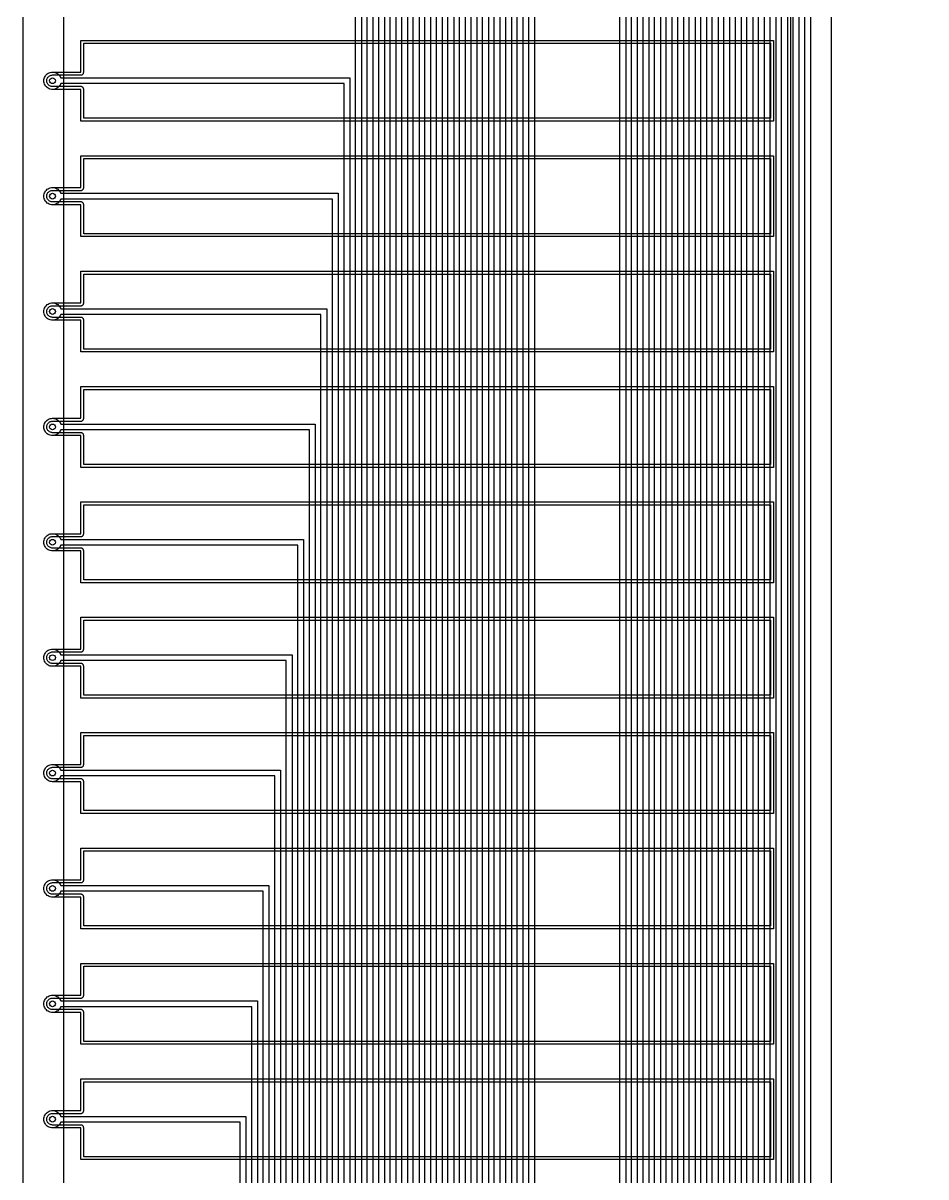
# Model space of a CAD drawing. Header units: millimetres. Extents: x -10 to 140, y -22 to 118.
# Drawn here: x -7.46 to 8.18, y 39.59 to 59.59 of the extents above; entities that cross this region are included whole.
import ezdxf

# ---------------------------------------------------------------- set-up
doc = ezdxf.new("R2010")
doc.units = ezdxf.units.MM
for name, color, linetype in [('COVERLAY_OPEN_L1', 3, 'Continuous'), ('CU_L1', 1, 'Continuous'), ('CU_L2', 5, 'Continuous'), ('OUTLINE', 7, 'Continuous'), ('VELOSTAT', 2, 'Continuous'), ('VIA', 6, 'Continuous')]:
    doc.layers.add(name, color=color, linetype=linetype)

msp = doc.modelspace()

# ---------------------------------------------------------------- linework, layer by layer
at = {"layer": 'COVERLAY_OPEN_L1'}
for points in [[(-7.037, 58.54), (-7.042, 58.551), (-7.046, 58.564), (-7.049, 58.576), (-7.05, 58.59), (-7.049, 58.603), (-7.046, 58.615), (-7.042, 58.628), (-7.037, 58.639), (-7.029, 58.65), (-7.021, 58.66), (-7.011, 58.669), (-7, 58.676), (-6.988, 58.682), (-6.976, 58.686), (-6.963, 58.689), (-6.948, 58.69), (-6.46, 58.69), (-6.455, 58.69), (-6.45, 58.69), (-6.445, 58.692), (-6.441, 58.693), (-6.436, 58.695), (-6.432, 58.698), (-6.428, 58.701), (-6.425, 58.704), (-6.421, 58.708), (-6.418, 58.712), (-6.416, 58.716), (-6.414, 58.72), (-6.412, 58.725), (-6.411, 58.73), (-6.41, 58.735), (-6.41, 58.739), (-6.41, 59.24), (5.49, 59.24), (5.49, 57.939), (-6.41, 57.939), (-6.41, 58.44), (-6.41, 58.444), (-6.411, 58.449), (-6.412, 58.454), (-6.414, 58.459), (-6.416, 58.463), (-6.418, 58.467), (-6.421, 58.471), (-6.425, 58.475), (-6.428, 58.478), (-6.432, 58.481), (-6.436, 58.484), (-6.441, 58.486), (-6.445, 58.487), (-6.45, 58.489), (-6.455, 58.489), (-6.46, 58.489), (-6.948, 58.489), (-6.963, 58.49), (-6.976, 58.493), (-6.988, 58.497), (-7, 58.503), (-7.011, 58.51), (-7.021, 58.519), (-7.029, 58.529), (-7.037, 58.54)], [(-7.037, 56.54), (-7.042, 56.551), (-7.046, 56.564), (-7.049, 56.576), (-7.05, 56.59), (-7.049, 56.603), (-7.046, 56.615), (-7.042, 56.628), (-7.037, 56.639), (-7.029, 56.65), (-7.021, 56.66), (-7.011, 56.669), (-7, 56.676), (-6.988, 56.682), (-6.976, 56.686), (-6.963, 56.689), (-6.948, 56.69), (-6.46, 56.69), (-6.455, 56.69), (-6.45, 56.69), (-6.445, 56.692), (-6.441, 56.693), (-6.436, 56.695), (-6.432, 56.698), (-6.428, 56.701), (-6.425, 56.704), (-6.421, 56.708), (-6.418, 56.712), (-6.416, 56.716), (-6.414, 56.72), (-6.412, 56.725), (-6.411, 56.73), (-6.41, 56.735), (-6.41, 56.739), (-6.41, 57.24), (5.49, 57.24), (5.49, 55.939), (-6.41, 55.939), (-6.41, 56.44), (-6.41, 56.444), (-6.411, 56.449), (-6.412, 56.454), (-6.414, 56.459), (-6.416, 56.463), (-6.418, 56.467), (-6.421, 56.471), (-6.425, 56.475), (-6.428, 56.478), (-6.432, 56.481), (-6.436, 56.484), (-6.441, 56.486), (-6.445, 56.487), (-6.45, 56.489), (-6.455, 56.489), (-6.46, 56.489), (-6.948, 56.489), (-6.963, 56.49), (-6.976, 56.493), (-6.988, 56.497), (-7, 56.503), (-7.011, 56.51), (-7.021, 56.519), (-7.029, 56.529), (-7.037, 56.54)], [(-7.037, 54.54), (-7.042, 54.551), (-7.046, 54.564), (-7.049, 54.576), (-7.05, 54.59), (-7.049, 54.603), (-7.046, 54.615), (-7.042, 54.628), (-7.037, 54.639), (-7.029, 54.65), (-7.021, 54.66), (-7.011, 54.669), (-7, 54.676), (-6.988, 54.682), (-6.976, 54.686), (-6.963, 54.689), (-6.948, 54.69), (-6.46, 54.69), (-6.455, 54.69), (-6.45, 54.69), (-6.445, 54.692), (-6.441, 54.693), (-6.436, 54.695), (-6.432, 54.698), (-6.428, 54.701), (-6.425, 54.704), (-6.421, 54.708), (-6.418, 54.712), (-6.416, 54.716), (-6.414, 54.72), (-6.412, 54.725), (-6.411, 54.73), (-6.41, 54.735), (-6.41, 54.739), (-6.41, 55.24), (5.49, 55.24), (5.49, 53.939), (-6.41, 53.939), (-6.41, 54.44), (-6.41, 54.444), (-6.411, 54.449), (-6.412, 54.454), (-6.414, 54.459), (-6.416, 54.463), (-6.418, 54.467), (-6.421, 54.471), (-6.425, 54.475), (-6.428, 54.478), (-6.432, 54.481), (-6.436, 54.484), (-6.441, 54.486), (-6.445, 54.487), (-6.45, 54.489), (-6.455, 54.489), (-6.46, 54.489), (-6.948, 54.489), (-6.963, 54.49), (-6.976, 54.493), (-6.988, 54.497), (-7, 54.503), (-7.011, 54.51), (-7.021, 54.519), (-7.029, 54.529), (-7.037, 54.54)], [(-7.037, 52.54), (-7.042, 52.551), (-7.046, 52.564), (-7.049, 52.576), (-7.05, 52.59), (-7.049, 52.603), (-7.046, 52.615), (-7.042, 52.628), (-7.037, 52.639), (-7.029, 52.65), (-7.021, 52.66), (-7.011, 52.669), (-7, 52.676), (-6.988, 52.682), (-6.976, 52.686), (-6.963, 52.689), (-6.948, 52.69), (-6.46, 52.69), (-6.455, 52.69), (-6.45, 52.69), (-6.445, 52.692), (-6.441, 52.693), (-6.436, 52.695), (-6.432, 52.698), (-6.428, 52.701), (-6.425, 52.704), (-6.421, 52.708), (-6.418, 52.712), (-6.416, 52.716), (-6.414, 52.72), (-6.412, 52.725), (-6.411, 52.73), (-6.41, 52.735), (-6.41, 52.739), (-6.41, 53.24), (5.49, 53.24), (5.49, 51.939), (-6.41, 51.939), (-6.41, 52.44), (-6.41, 52.444), (-6.411, 52.449), (-6.412, 52.454), (-6.414, 52.459), (-6.416, 52.463), (-6.418, 52.467), (-6.421, 52.471), (-6.425, 52.475), (-6.428, 52.478), (-6.432, 52.481), (-6.436, 52.484), (-6.441, 52.486), (-6.445, 52.487), (-6.45, 52.489), (-6.455, 52.489), (-6.46, 52.489), (-6.948, 52.489), (-6.963, 52.49), (-6.976, 52.493), (-6.988, 52.497), (-7, 52.503), (-7.011, 52.51), (-7.021, 52.519), (-7.029, 52.529), (-7.037, 52.54)], [(-7.037, 50.54), (-7.042, 50.551), (-7.046, 50.564), (-7.049, 50.576), (-7.05, 50.59), (-7.049, 50.603), (-7.046, 50.615), (-7.042, 50.628), (-7.037, 50.639), (-7.029, 50.65), (-7.021, 50.66), (-7.011, 50.669), (-7, 50.676), (-6.988, 50.682), (-6.976, 50.686), (-6.963, 50.689), (-6.948, 50.69), (-6.46, 50.69), (-6.455, 50.69), (-6.45, 50.69), (-6.445, 50.692), (-6.441, 50.693), (-6.436, 50.695), (-6.432, 50.698), (-6.428, 50.701), (-6.425, 50.704), (-6.421, 50.708), (-6.418, 50.712), (-6.416, 50.716), (-6.414, 50.72), (-6.412, 50.725), (-6.411, 50.73), (-6.41, 50.735), (-6.41, 50.739), (-6.41, 51.24), (5.49, 51.24), (5.49, 49.939), (-6.41, 49.939), (-6.41, 50.44), (-6.41, 50.444), (-6.411, 50.449), (-6.412, 50.454), (-6.414, 50.459), (-6.416, 50.463), (-6.418, 50.467), (-6.421, 50.471), (-6.425, 50.475), (-6.428, 50.478), (-6.432, 50.481), (-6.436, 50.484), (-6.441, 50.486), (-6.445, 50.487), (-6.45, 50.489), (-6.455, 50.489), (-6.46, 50.489), (-6.948, 50.489), (-6.963, 50.49), (-6.976, 50.493), (-6.988, 50.497), (-7, 50.503), (-7.011, 50.51), (-7.021, 50.519), (-7.029, 50.529), (-7.037, 50.54)], [(-7.037, 48.54), (-7.042, 48.551), (-7.046, 48.564), (-7.049, 48.576), (-7.05, 48.59), (-7.049, 48.603), (-7.046, 48.615), (-7.042, 48.628), (-7.037, 48.639), (-7.029, 48.65), (-7.021, 48.66), (-7.011, 48.669), (-7, 48.676), (-6.988, 48.682), (-6.976, 48.686), (-6.963, 48.689), (-6.948, 48.69), (-6.46, 48.69), (-6.455, 48.69), (-6.45, 48.69), (-6.445, 48.692), (-6.441, 48.693), (-6.436, 48.695), (-6.432, 48.698), (-6.428, 48.701), (-6.425, 48.704), (-6.421, 48.708), (-6.418, 48.712), (-6.416, 48.716), (-6.414, 48.72), (-6.412, 48.725), (-6.411, 48.73), (-6.41, 48.735), (-6.41, 48.739), (-6.41, 49.24), (5.49, 49.24), (5.49, 47.939), (-6.41, 47.939), (-6.41, 48.44), (-6.41, 48.444), (-6.411, 48.449), (-6.412, 48.454), (-6.414, 48.459), (-6.416, 48.463), (-6.418, 48.467), (-6.421, 48.471), (-6.425, 48.475), (-6.428, 48.478), (-6.432, 48.481), (-6.436, 48.484), (-6.441, 48.486), (-6.445, 48.487), (-6.45, 48.489), (-6.455, 48.489), (-6.46, 48.489), (-6.948, 48.489), (-6.963, 48.49), (-6.976, 48.493), (-6.988, 48.497), (-7, 48.503), (-7.011, 48.51), (-7.021, 48.519), (-7.029, 48.529), (-7.037, 48.54)], [(-7.037, 46.54), (-7.042, 46.551), (-7.046, 46.564), (-7.049, 46.576), (-7.05, 46.59), (-7.049, 46.603), (-7.046, 46.615), (-7.042, 46.628), (-7.037, 46.639), (-7.029, 46.65), (-7.021, 46.66), (-7.011, 46.669), (-7, 46.676), (-6.988, 46.682), (-6.976, 46.686), (-6.963, 46.689), (-6.948, 46.69), (-6.46, 46.69), (-6.455, 46.69), (-6.45, 46.69), (-6.445, 46.692), (-6.441, 46.693), (-6.436, 46.695), (-6.432, 46.698), (-6.428, 46.701), (-6.425, 46.704), (-6.421, 46.708), (-6.418, 46.712), (-6.416, 46.716), (-6.414, 46.72), (-6.412, 46.725), (-6.411, 46.73), (-6.41, 46.735), (-6.41, 46.739), (-6.41, 47.24), (5.49, 47.24), (5.49, 45.939), (-6.41, 45.939), (-6.41, 46.44), (-6.41, 46.444), (-6.411, 46.449), (-6.412, 46.454), (-6.414, 46.459), (-6.416, 46.463), (-6.418, 46.467), (-6.421, 46.471), (-6.425, 46.475), (-6.428, 46.478), (-6.432, 46.481), (-6.436, 46.484), (-6.441, 46.486), (-6.445, 46.487), (-6.45, 46.489), (-6.455, 46.489), (-6.46, 46.489), (-6.948, 46.489), (-6.963, 46.49), (-6.976, 46.493), (-6.988, 46.497), (-7, 46.503), (-7.011, 46.51), (-7.021, 46.519), (-7.029, 46.529), (-7.037, 46.54)], [(-7.037, 44.54), (-7.042, 44.551), (-7.046, 44.564), (-7.049, 44.576), (-7.05, 44.59), (-7.049, 44.603), (-7.046, 44.615), (-7.042, 44.628), (-7.037, 44.639), (-7.029, 44.65), (-7.021, 44.66), (-7.011, 44.669), (-7, 44.676), (-6.988, 44.682), (-6.976, 44.686), (-6.963, 44.689), (-6.948, 44.69), (-6.46, 44.69), (-6.455, 44.69), (-6.45, 44.69), (-6.445, 44.692), (-6.441, 44.693), (-6.436, 44.695), (-6.432, 44.698), (-6.428, 44.701), (-6.425, 44.704), (-6.421, 44.708), (-6.418, 44.712), (-6.416, 44.716), (-6.414, 44.72), (-6.412, 44.725), (-6.411, 44.73), (-6.41, 44.735), (-6.41, 44.739), (-6.41, 45.24), (5.49, 45.24), (5.49, 43.939), (-6.41, 43.939), (-6.41, 44.44), (-6.41, 44.444), (-6.411, 44.449), (-6.412, 44.454), (-6.414, 44.459), (-6.416, 44.463), (-6.418, 44.467), (-6.421, 44.471), (-6.425, 44.475), (-6.428, 44.478), (-6.432, 44.481), (-6.436, 44.484), (-6.441, 44.486), (-6.445, 44.487), (-6.45, 44.489), (-6.455, 44.489), (-6.46, 44.489), (-6.948, 44.489), (-6.963, 44.49), (-6.976, 44.493), (-6.988, 44.497), (-7, 44.503), (-7.011, 44.51), (-7.021, 44.519), (-7.029, 44.529), (-7.037, 44.54)], [(-7.037, 42.54), (-7.042, 42.551), (-7.046, 42.564), (-7.049, 42.576), (-7.05, 42.59), (-7.049, 42.603), (-7.046, 42.615), (-7.042, 42.628), (-7.037, 42.639), (-7.029, 42.65), (-7.021, 42.66), (-7.011, 42.669), (-7, 42.676), (-6.988, 42.682), (-6.976, 42.686), (-6.963, 42.689), (-6.948, 42.69), (-6.46, 42.69), (-6.455, 42.69), (-6.45, 42.69), (-6.445, 42.692), (-6.441, 42.693), (-6.436, 42.695), (-6.432, 42.698), (-6.428, 42.701), (-6.425, 42.704), (-6.421, 42.708), (-6.418, 42.712), (-6.416, 42.716), (-6.414, 42.72), (-6.412, 42.725), (-6.411, 42.73), (-6.41, 42.735), (-6.41, 42.739), (-6.41, 43.24), (5.49, 43.24), (5.49, 41.939), (-6.41, 41.939), (-6.41, 42.44), (-6.41, 42.444), (-6.411, 42.449), (-6.412, 42.454), (-6.414, 42.459), (-6.416, 42.463), (-6.418, 42.467), (-6.421, 42.471), (-6.425, 42.475), (-6.428, 42.478), (-6.432, 42.481), (-6.436, 42.484), (-6.441, 42.486), (-6.445, 42.487), (-6.45, 42.489), (-6.455, 42.489), (-6.46, 42.489), (-6.948, 42.489), (-6.963, 42.49), (-6.976, 42.493), (-6.988, 42.497), (-7, 42.503), (-7.011, 42.51), (-7.021, 42.519), (-7.029, 42.529), (-7.037, 42.54)], [(-7.029, 40.529), (-7.037, 40.54), (-7.042, 40.551), (-7.046, 40.564), (-7.049, 40.576), (-7.05, 40.59), (-7.049, 40.603), (-7.046, 40.615), (-7.042, 40.628), (-7.037, 40.639), (-7.029, 40.65), (-7.021, 40.66), (-7.011, 40.669), (-7, 40.676), (-6.988, 40.682), (-6.976, 40.686), (-6.963, 40.689), (-6.948, 40.69), (-6.46, 40.69), (-6.455, 40.69), (-6.45, 40.69), (-6.445, 40.692), (-6.441, 40.693), (-6.436, 40.695), (-6.432, 40.698), (-6.428, 40.701), (-6.425, 40.704), (-6.421, 40.708), (-6.418, 40.712), (-6.416, 40.716), (-6.414, 40.72), (-6.412, 40.725), (-6.411, 40.73), (-6.41, 40.735), (-6.41, 40.739), (-6.41, 41.24), (5.49, 41.24), (5.49, 39.939), (-6.41, 39.939), (-6.41, 40.44), (-6.41, 40.444), (-6.411, 40.449), (-6.412, 40.454), (-6.414, 40.459), (-6.416, 40.463), (-6.418, 40.467), (-6.421, 40.471), (-6.425, 40.475), (-6.428, 40.478), (-6.432, 40.481), (-6.436, 40.484), (-6.441, 40.486), (-6.445, 40.487), (-6.45, 40.489), (-6.455, 40.489), (-6.46, 40.489), (-6.948, 40.489), (-6.963, 40.49), (-6.976, 40.493), (-6.988, 40.497), (-7, 40.503), (-7.011, 40.51), (-7.021, 40.519), (-7.029, 40.529)]]:
    msp.add_lwpolyline(points, close=True, dxfattribs=at)
at = {"layer": 'CU_L1'}
for points in [[(-6.97, 58.441), (-6.989, 58.445), (-7.007, 58.451), (-7.025, 58.46), (-7.041, 58.47), (-7.056, 58.483), (-7.069, 58.498), (-7.08, 58.514), (-7.089, 58.532), (-7.095, 58.551), (-7.099, 58.57), (-7.1, 58.59), (-7.099, 58.609), (-7.095, 58.628), (-7.089, 58.647), (-7.08, 58.665), (-7.069, 58.681), (-7.056, 58.696), (-7.041, 58.709), (-7.025, 58.719), (-7.007, 58.728), (-6.989, 58.734), (-6.97, 58.738), (-6.95, 58.739), (-6.46, 58.739), (-6.46, 59.29), (5.54, 59.29), (5.54, 57.889), (-6.46, 57.889), (-6.46, 58.44), (-6.95, 58.44), (-6.97, 58.441)], [(-6.97, 56.441), (-6.989, 56.445), (-7.007, 56.451), (-7.025, 56.46), (-7.041, 56.47), (-7.056, 56.483), (-7.069, 56.498), (-7.08, 56.514), (-7.089, 56.532), (-7.095, 56.551), (-7.099, 56.57), (-7.1, 56.59), (-7.099, 56.609), (-7.095, 56.628), (-7.089, 56.647), (-7.08, 56.665), (-7.069, 56.681), (-7.056, 56.696), (-7.041, 56.709), (-7.025, 56.719), (-7.007, 56.728), (-6.989, 56.734), (-6.97, 56.738), (-6.95, 56.739), (-6.46, 56.739), (-6.46, 57.29), (5.54, 57.29), (5.54, 55.889), (-6.46, 55.889), (-6.46, 56.44), (-6.95, 56.44), (-6.97, 56.441)], [(-6.97, 54.441), (-6.989, 54.445), (-7.007, 54.451), (-7.025, 54.46), (-7.041, 54.47), (-7.056, 54.483), (-7.069, 54.498), (-7.08, 54.514), (-7.089, 54.532), (-7.095, 54.551), (-7.099, 54.57), (-7.1, 54.59), (-7.099, 54.609), (-7.095, 54.628), (-7.089, 54.647), (-7.08, 54.665), (-7.069, 54.681), (-7.056, 54.696), (-7.041, 54.709), (-7.025, 54.719), (-7.007, 54.728), (-6.989, 54.734), (-6.97, 54.738), (-6.95, 54.739), (-6.46, 54.739), (-6.46, 55.29), (5.54, 55.29), (5.54, 53.889), (-6.46, 53.889), (-6.46, 54.44), (-6.95, 54.44), (-6.97, 54.441)], [(-6.97, 52.441), (-6.989, 52.445), (-7.007, 52.451), (-7.025, 52.46), (-7.041, 52.47), (-7.056, 52.483), (-7.069, 52.498), (-7.08, 52.514), (-7.089, 52.532), (-7.095, 52.551), (-7.099, 52.57), (-7.1, 52.59), (-7.099, 52.609), (-7.095, 52.628), (-7.089, 52.647), (-7.08, 52.665), (-7.069, 52.681), (-7.056, 52.696), (-7.041, 52.709), (-7.025, 52.719), (-7.007, 52.728), (-6.989, 52.734), (-6.97, 52.738), (-6.95, 52.739), (-6.46, 52.739), (-6.46, 53.29), (5.54, 53.29), (5.54, 51.889), (-6.46, 51.889), (-6.46, 52.44), (-6.95, 52.44), (-6.97, 52.441)], [(-6.97, 50.441), (-6.989, 50.445), (-7.007, 50.451), (-7.025, 50.46), (-7.041, 50.47), (-7.056, 50.483), (-7.069, 50.498), (-7.08, 50.514), (-7.089, 50.532), (-7.095, 50.551), (-7.099, 50.57), (-7.1, 50.59), (-7.099, 50.609), (-7.095, 50.628), (-7.089, 50.647), (-7.08, 50.665), (-7.069, 50.681), (-7.056, 50.696), (-7.041, 50.709), (-7.025, 50.719), (-7.007, 50.728), (-6.989, 50.734), (-6.97, 50.738), (-6.95, 50.739), (-6.46, 50.739), (-6.46, 51.29), (5.54, 51.29), (5.54, 49.889), (-6.46, 49.889), (-6.46, 50.44), (-6.95, 50.44), (-6.97, 50.441)], [(-6.97, 48.441), (-6.989, 48.445), (-7.007, 48.451), (-7.025, 48.46), (-7.041, 48.47), (-7.056, 48.483), (-7.069, 48.498), (-7.08, 48.514), (-7.089, 48.532), (-7.095, 48.551), (-7.099, 48.57), (-7.1, 48.59), (-7.099, 48.609), (-7.095, 48.628), (-7.089, 48.647), (-7.08, 48.665), (-7.069, 48.681), (-7.056, 48.696), (-7.041, 48.709), (-7.025, 48.719), (-7.007, 48.728), (-6.989, 48.734), (-6.97, 48.738), (-6.95, 48.739), (-6.46, 48.739), (-6.46, 49.29), (5.54, 49.29), (5.54, 47.889), (-6.46, 47.889), (-6.46, 48.44), (-6.95, 48.44), (-6.97, 48.441)], [(-6.97, 46.441), (-6.989, 46.445), (-7.007, 46.451), (-7.025, 46.46), (-7.041, 46.47), (-7.056, 46.483), (-7.069, 46.498), (-7.08, 46.514), (-7.089, 46.532), (-7.095, 46.551), (-7.099, 46.57), (-7.1, 46.59), (-7.099, 46.609), (-7.095, 46.628), (-7.089, 46.647), (-7.08, 46.665), (-7.069, 46.681), (-7.056, 46.696), (-7.041, 46.709), (-7.025, 46.719), (-7.007, 46.728), (-6.989, 46.734), (-6.97, 46.738), (-6.95, 46.739), (-6.46, 46.739), (-6.46, 47.29), (5.54, 47.29), (5.54, 45.889), (-6.46, 45.889), (-6.46, 46.44), (-6.95, 46.44), (-6.97, 46.441)], [(-6.97, 44.441), (-6.989, 44.445), (-7.007, 44.451), (-7.025, 44.46), (-7.041, 44.47), (-7.056, 44.483), (-7.069, 44.498), (-7.08, 44.514), (-7.089, 44.532), (-7.095, 44.551), (-7.099, 44.57), (-7.1, 44.59), (-7.099, 44.609), (-7.095, 44.628), (-7.089, 44.647), (-7.08, 44.665), (-7.069, 44.681), (-7.056, 44.696), (-7.041, 44.709), (-7.025, 44.719), (-7.007, 44.728), (-6.989, 44.734), (-6.97, 44.738), (-6.95, 44.739), (-6.46, 44.739), (-6.46, 45.29), (5.54, 45.29), (5.54, 43.889), (-6.46, 43.889), (-6.46, 44.44), (-6.95, 44.44), (-6.97, 44.441)], [(-6.97, 42.441), (-6.989, 42.445), (-7.007, 42.451), (-7.025, 42.46), (-7.041, 42.47), (-7.056, 42.483), (-7.069, 42.498), (-7.08, 42.514), (-7.089, 42.532), (-7.095, 42.551), (-7.099, 42.57), (-7.1, 42.59), (-7.099, 42.609), (-7.095, 42.628), (-7.089, 42.647), (-7.08, 42.665), (-7.069, 42.681), (-7.056, 42.696), (-7.041, 42.709), (-7.025, 42.719), (-7.007, 42.728), (-6.989, 42.734), (-6.97, 42.738), (-6.95, 42.739), (-6.46, 42.739), (-6.46, 43.29), (5.54, 43.29), (5.54, 41.889), (-6.46, 41.889), (-6.46, 42.44), (-6.95, 42.44), (-6.97, 42.441)], [(-6.97, 40.441), (-6.989, 40.445), (-7.007, 40.451), (-7.025, 40.46), (-7.041, 40.47), (-7.056, 40.483), (-7.069, 40.498), (-7.08, 40.514), (-7.089, 40.532), (-7.095, 40.551), (-7.099, 40.57), (-7.1, 40.59), (-7.099, 40.609), (-7.095, 40.628), (-7.089, 40.647), (-7.08, 40.665), (-7.069, 40.681), (-7.056, 40.696), (-7.041, 40.709), (-7.025, 40.719), (-7.007, 40.728), (-6.989, 40.734), (-6.97, 40.738), (-6.95, 40.739), (-6.46, 40.739), (-6.46, 41.29), (5.54, 41.29), (5.54, 39.889), (-6.46, 39.889), (-6.46, 40.44), (-6.95, 40.44), (-6.97, 40.441)]]:
    msp.add_lwpolyline(points, close=True, dxfattribs=at)
at = {"layer": 'CU_L2'}
for points in [[(6.18, 98.589), (6.18, 0), (6.18, -5.05), (8.14, -5.05), (8.14, -15.63), (8.18, -15.63), (8.18, -18.13), (8.18, -18.13), (8.14, -18.13), (8.04, -18.13), (8, -18.13), (8, -15.63), (8.04, -15.63), (8.04, -5.15), (6.08, -5.15), (6.08, 0), (6.08, 98.489)], [(5.98, 98.389), (5.98, 0), (5.98, -5.25), (7.84, -5.25), (7.84, -15.63), (7.88, -15.63), (7.88, -18.13), (7.88, -18.13), (7.84, -18.13), (7.74, -18.13), (7.7, -18.13), (7.7, -15.63), (7.74, -15.63), (7.74, -5.35), (5.88, -5.35), (5.88, 0), (5.88, 98.289)], [(5.78, 98.189), (5.78, 0), (5.78, -5.45), (7.54, -5.45), (7.54, -15.63), (7.58, -15.63), (7.58, -18.13), (7.58, -18.13), (7.54, -18.13), (7.44, -18.13), (7.4, -18.13), (7.4, -15.63), (7.44, -15.63), (7.44, -5.55), (5.68, -5.55), (5.68, 0), (5.68, 98.089)], [(5.58, 97.989), (5.58, 0), (5.58, -5.65), (7.24, -5.65), (7.24, -15.63), (7.28, -15.63), (7.28, -18.13), (7.28, -18.13), (7.24, -18.13), (7.14, -18.13), (7.1, -18.13), (7.1, -15.63), (7.14, -15.63), (7.14, -5.75), (5.48, -5.75), (5.48, 0), (5.48, 97.889)], [(5.38, 97.789), (5.38, 0), (5.38, -5.85), (6.94, -5.85), (6.94, -15.63), (6.98, -15.63), (6.98, -18.13), (6.98, -18.13), (6.94, -18.13), (6.84, -18.13), (6.8, -18.13), (6.8, -15.63), (6.84, -15.63), (6.84, -5.95), (5.28, -5.95), (5.28, 0), (5.28, 97.689)], [(5.18, 97.589), (5.18, 0), (5.18, -6.05), (6.64, -6.05), (6.64, -15.63), (6.68, -15.63), (6.68, -18.13), (6.68, -18.13), (6.64, -18.13), (6.54, -18.13), (6.5, -18.13), (6.5, -15.63), (6.54, -15.63), (6.54, -6.15), (5.08, -6.15), (5.08, 0), (5.08, 97.489)], [(4.98, 97.389), (4.98, 0), (4.98, -6.25), (6.34, -6.25), (6.34, -15.63), (6.38, -15.63), (6.38, -18.13), (6.38, -18.13), (6.34, -18.13), (6.24, -18.13), (6.2, -18.13), (6.2, -15.63), (6.24, -15.63), (6.24, -6.35), (4.88, -6.35), (4.88, 0), (4.88, 97.289)], [(4.78, 97.189), (4.78, 0), (4.78, -6.45), (6.04, -6.45), (6.04, -15.63), (6.08, -15.63), (6.08, -18.13), (6.08, -18.13), (6.04, -18.13), (5.94, -18.13), (5.9, -18.13), (5.9, -15.63), (5.94, -15.63), (5.94, -6.55), (4.68, -6.55), (4.68, 0), (4.68, 97.089)], [(4.58, 96.989), (4.58, 0), (4.58, -6.65), (5.74, -6.65), (5.74, -15.63), (5.78, -15.63), (5.78, -18.13), (5.78, -18.13), (5.74, -18.13), (5.64, -18.13), (5.6, -18.13), (5.6, -15.63), (5.64, -15.63), (5.64, -6.75), (4.48, -6.75), (4.48, 0), (4.48, 96.889)], [(4.38, 96.789), (4.38, 0), (4.38, -6.85), (5.44, -6.85), (5.44, -15.63), (5.48, -15.63), (5.48, -18.13), (5.48, -18.13), (5.44, -18.13), (5.34, -18.13), (5.3, -18.13), (5.3, -15.63), (5.34, -15.63), (5.34, -6.95), (4.28, -6.95), (4.28, 0), (4.28, 96.689)], [(4.18, 96.589), (4.18, 0), (4.18, -7.05), (5.14, -7.05), (5.14, -15.63), (5.18, -15.63), (5.18, -18.13), (5.18, -18.13), (5.14, -18.13), (5.04, -18.13), (5, -18.13), (5, -15.63), (5.04, -15.63), (5.04, -7.15), (4.08, -7.15), (4.08, 0), (4.08, 96.489)], [(3.98, 96.389), (3.98, 0), (3.98, -7.25), (4.84, -7.25), (4.84, -15.63), (4.88, -15.63), (4.88, -18.13), (4.88, -18.13), (4.84, -18.13), (4.74, -18.13), (4.7, -18.13), (4.7, -15.63), (4.74, -15.63), (4.74, -7.35), (3.88, -7.35), (3.88, 0), (3.88, 96.289)], [(3.78, 96.189), (3.78, 0), (3.78, -7.45), (4.54, -7.45), (4.54, -15.63), (4.58, -15.63), (4.58, -18.13), (4.58, -18.13), (4.54, -18.13), (4.44, -18.13), (4.4, -18.13), (4.4, -15.63), (4.44, -15.63), (4.44, -7.55), (3.68, -7.55), (3.68, 0), (3.68, 96.089)], [(3.58, 95.989), (3.58, 0), (3.58, -7.65), (4.24, -7.65), (4.24, -15.63), (4.28, -15.63), (4.28, -18.13), (4.28, -18.13), (4.24, -18.13), (4.14, -18.13), (4.1, -18.13), (4.1, -15.63), (4.14, -15.63), (4.14, -7.75), (3.48, -7.75), (3.48, 0), (3.48, 95.889)], [(3.38, 95.789), (3.38, 0), (3.38, -7.85), (3.94, -7.85), (3.94, -15.63), (3.98, -15.63), (3.98, -18.13), (3.98, -18.13), (3.94, -18.13), (3.84, -18.13), (3.8, -18.13), (3.8, -15.63), (3.84, -15.63), (3.84, -7.95), (3.28, -7.95), (3.28, 0), (3.28, 95.689)], [(3.18, 95.589), (3.18, 0), (3.18, -8.05), (3.64, -8.05), (3.64, -15.63), (3.68, -15.63), (3.68, -18.13), (3.68, -18.13), (3.64, -18.13), (3.54, -18.13), (3.5, -18.13), (3.5, -15.63), (3.54, -15.63), (3.54, -8.15), (3.08, -8.15), (3.08, 0), (3.08, 95.489)], [(2.98, 95.389), (2.98, 0), (2.98, -8.25), (3.34, -8.25), (3.34, -15.63), (3.38, -15.63), (3.38, -18.13), (3.38, -18.13), (3.34, -18.13), (3.24, -18.13), (3.2, -18.13), (3.2, -15.63), (3.24, -15.63), (3.24, -8.35), (2.88, -8.35), (2.88, 0), (2.88, 95.289)], [(1.4, 90.639), (1.4, 0), (1.4, -8.45), (3.04, -8.45), (3.04, -15.63), (3.08, -15.63), (3.08, -18.13), (3.08, -18.13), (3.04, -18.13), (2.94, -18.13), (2.9, -18.13), (2.9, -15.63), (2.94, -15.63), (2.94, -8.55), (1.3, -8.55), (1.3, 0), (1.3, 90.54)], [(1.2, 88.639), (1.2, 0), (1.2, -8.65), (2.74, -8.65), (2.74, -15.63), (2.78, -15.63), (2.78, -18.13), (2.78, -18.13), (2.74, -18.13), (2.64, -18.13), (2.6, -18.13), (2.6, -15.63), (2.64, -15.63), (2.64, -8.75), (1.1, -8.75), (1.1, 0), (1.1, 88.54)], [(1, 86.639), (1, 0), (1, -8.85), (2.44, -8.85), (2.44, -15.63), (2.48, -15.63), (2.48, -18.13), (2.48, -18.13), (2.44, -18.13), (2.34, -18.13), (2.3, -18.13), (2.3, -15.63), (2.34, -15.63), (2.34, -8.95), (0.9, -8.95), (0.9, 0), (0.9, 86.54)], [(0.8, 84.639), (0.8, 0), (0.8, -9.05), (2.14, -9.05), (2.14, -15.63), (2.18, -15.63), (2.18, -18.13), (2.18, -18.13), (2.14, -18.13), (2.04, -18.13), (2, -18.13), (2, -15.63), (2.04, -15.63), (2.04, -9.15), (0.7, -9.15), (0.7, 0), (0.7, 84.54)], [(0.6, 82.639), (0.6, 0), (0.6, -9.25), (1.84, -9.25), (1.84, -15.63), (1.88, -15.63), (1.88, -18.13), (1.88, -18.13), (1.84, -18.13), (1.74, -18.13), (1.7, -18.13), (1.7, -15.63), (1.74, -15.63), (1.74, -9.35), (0.5, -9.35), (0.5, 0), (0.5, 82.54)], [(0.4, 80.639), (0.4, 0), (0.4, -9.45), (1.54, -9.45), (1.54, -15.63), (1.58, -15.63), (1.58, -18.13), (1.58, -18.13), (1.54, -18.13), (1.44, -18.13), (1.4, -18.13), (1.4, -15.63), (1.44, -15.63), (1.44, -9.55), (0.3, -9.55), (0.3, 0), (0.3, 80.54)], [(0.2, 78.639), (0.2, 0), (0.2, -9.65), (1.24, -9.65), (1.24, -15.63), (1.28, -15.63), (1.28, -18.13), (1.28, -18.13), (1.24, -18.13), (1.14, -18.13), (1.1, -18.13), (1.1, -15.63), (1.14, -15.63), (1.14, -9.75), (0.1, -9.75), (0.1, 0), (0.1, 0), (0.1, 78.54)], [(0, 76.639), (0, 0), (0, 0), (0, -9.85), (0.94, -9.85), (0.94, -15.63), (0.98, -15.63), (0.98, -18.13), (0.98, -18.13), (0.94, -18.13), (0.84, -18.13), (0.8, -18.13), (0.8, -15.63), (0.84, -15.63), (0.84, -9.95), (-0.1, -9.95), (-0.1, 0), (-0.1, 0), (-0.1, 76.54)], [(-0.2, 74.639), (-0.2, 0), (-0.2, -10.05), (0.64, -10.05), (0.64, -15.63), (0.68, -15.63), (0.68, -18.13), (0.68, -18.13), (0.64, -18.13), (0.54, -18.13), (0.5, -18.13), (0.5, -15.63), (0.54, -15.63), (0.54, -10.15), (-0.3, -10.15), (-0.3, 0), (-0.3, 74.54)], [(-0.4, 72.639), (-0.4, 0), (-0.4, -10.25), (0.34, -10.25), (0.34, -15.63), (0.38, -15.63), (0.38, -18.13), (0.38, -18.13), (0.34, -18.13), (0.24, -18.13), (0.2, -18.13), (0.2, -15.63), (0.24, -15.63), (0.24, -10.35), (-0.5, -10.35), (-0.5, 0), (-0.5, 72.54)], [(-0.6, 70.639), (-0.6, 0)], [(-0.7, 0), (-0.7, 70.54)], [(-0.8, 68.639), (-0.8, 0)], [(-0.9, 0), (-0.9, 68.54)], [(-1, 66.639), (-1, 0)], [(-1.1, 0), (-1.1, 66.54)], [(-1.2, 64.639), (-1.2, 0)], [(-1.3, 0), (-1.3, 64.54)], [(-1.4, 62.639), (-1.4, 0)], [(-1.5, 0), (-1.5, 62.54)], [(-1.6, 60.639), (-1.6, 0)], [(-1.7, 0), (-1.7, 60.54)], [(-1.9, 0), (-1.9, 58.54), (-6.809, 58.54), (-6.811, 58.532), (-6.82, 58.514), (-6.831, 58.498), (-6.844, 58.483), (-6.859, 58.47), (-6.875, 58.46), (-6.893, 58.451), (-6.911, 58.445), (-6.93, 58.441), (-6.95, 58.44), (-6.97, 58.441), (-6.989, 58.445), (-7.007, 58.451), (-7.025, 58.46), (-7.041, 58.47), (-7.056, 58.483), (-7.069, 58.498), (-7.08, 58.514), (-7.089, 58.532), (-7.095, 58.551), (-7.099, 58.57), (-7.1, 58.59), (-7.099, 58.609), (-7.095, 58.628), (-7.089, 58.647), (-7.08, 58.665), (-7.069, 58.681), (-7.056, 58.696), (-7.041, 58.709), (-7.025, 58.719), (-7.007, 58.728), (-6.989, 58.734), (-6.97, 58.738), (-6.95, 58.739), (-6.93, 58.738), (-6.911, 58.734), (-6.893, 58.728), (-6.875, 58.719), (-6.859, 58.709), (-6.844, 58.696), (-6.831, 58.681), (-6.82, 58.665), (-6.811, 58.647), (-6.809, 58.639), (-1.8, 58.639), (-1.8, 0)], [(-2.1, 0), (-2.1, 56.54), (-6.809, 56.54), (-6.811, 56.532), (-6.82, 56.514), (-6.831, 56.498), (-6.844, 56.483), (-6.859, 56.47), (-6.875, 56.46), (-6.893, 56.451), (-6.911, 56.445), (-6.93, 56.441), (-6.95, 56.44), (-6.97, 56.441), (-6.989, 56.445), (-7.007, 56.451), (-7.025, 56.46), (-7.041, 56.47), (-7.056, 56.483), (-7.069, 56.498), (-7.08, 56.514), (-7.089, 56.532), (-7.095, 56.551), (-7.099, 56.57), (-7.1, 56.59), (-7.099, 56.609), (-7.095, 56.628), (-7.089, 56.647), (-7.08, 56.665), (-7.069, 56.681), (-7.056, 56.696), (-7.041, 56.709), (-7.025, 56.719), (-7.007, 56.728), (-6.989, 56.734), (-6.97, 56.738), (-6.95, 56.739), (-6.93, 56.738), (-6.911, 56.734), (-6.893, 56.728), (-6.875, 56.719), (-6.859, 56.709), (-6.844, 56.696), (-6.831, 56.681), (-6.82, 56.665), (-6.811, 56.647), (-6.809, 56.639), (-2, 56.639), (-2, 0)], [(-2.3, 0), (-2.3, 54.54), (-6.809, 54.54), (-6.811, 54.532), (-6.82, 54.514), (-6.831, 54.498), (-6.844, 54.483), (-6.859, 54.47), (-6.875, 54.46), (-6.893, 54.451), (-6.911, 54.445), (-6.93, 54.441), (-6.95, 54.44), (-6.97, 54.441), (-6.989, 54.445), (-7.007, 54.451), (-7.025, 54.46), (-7.041, 54.47), (-7.056, 54.483), (-7.069, 54.498), (-7.08, 54.514), (-7.089, 54.532), (-7.095, 54.551), (-7.099, 54.57), (-7.1, 54.59), (-7.099, 54.609), (-7.095, 54.628), (-7.089, 54.647), (-7.08, 54.665), (-7.069, 54.681), (-7.056, 54.696), (-7.041, 54.709), (-7.025, 54.719), (-7.007, 54.728), (-6.989, 54.734), (-6.97, 54.738), (-6.95, 54.739), (-6.93, 54.738), (-6.911, 54.734), (-6.893, 54.728), (-6.875, 54.719), (-6.859, 54.709), (-6.844, 54.696), (-6.831, 54.681), (-6.82, 54.665), (-6.811, 54.647), (-6.809, 54.639), (-2.2, 54.639), (-2.2, 0)], [(-2.5, 0), (-2.5, 52.54), (-6.809, 52.54), (-6.811, 52.532), (-6.82, 52.514), (-6.831, 52.498), (-6.844, 52.483), (-6.859, 52.47), (-6.875, 52.46), (-6.893, 52.451), (-6.911, 52.445), (-6.93, 52.441), (-6.95, 52.44), (-6.97, 52.441), (-6.989, 52.445), (-7.007, 52.451), (-7.025, 52.46), (-7.041, 52.47), (-7.056, 52.483), (-7.069, 52.498), (-7.08, 52.514), (-7.089, 52.532), (-7.095, 52.551), (-7.099, 52.57), (-7.1, 52.59), (-7.099, 52.609), (-7.095, 52.628), (-7.089, 52.647), (-7.08, 52.665), (-7.069, 52.681), (-7.056, 52.696), (-7.041, 52.709), (-7.025, 52.719), (-7.007, 52.728), (-6.989, 52.734), (-6.97, 52.738), (-6.95, 52.739), (-6.93, 52.738), (-6.911, 52.734), (-6.893, 52.728), (-6.875, 52.719), (-6.859, 52.709), (-6.844, 52.696), (-6.831, 52.681), (-6.82, 52.665), (-6.811, 52.647), (-6.809, 52.639), (-2.4, 52.639), (-2.4, 0)], [(-2.7, 0), (-2.7, 50.54), (-6.809, 50.54), (-6.811, 50.532), (-6.82, 50.514), (-6.831, 50.498), (-6.844, 50.483), (-6.859, 50.47), (-6.875, 50.46), (-6.893, 50.451), (-6.911, 50.445), (-6.93, 50.441), (-6.95, 50.44), (-6.97, 50.441), (-6.989, 50.445), (-7.007, 50.451), (-7.025, 50.46), (-7.041, 50.47), (-7.056, 50.483), (-7.069, 50.498), (-7.08, 50.514), (-7.089, 50.532), (-7.095, 50.551), (-7.099, 50.57), (-7.1, 50.59), (-7.099, 50.609), (-7.095, 50.628), (-7.089, 50.647), (-7.08, 50.665), (-7.069, 50.681), (-7.056, 50.696), (-7.041, 50.709), (-7.025, 50.719), (-7.007, 50.728), (-6.989, 50.734), (-6.97, 50.738), (-6.95, 50.739), (-6.93, 50.738), (-6.911, 50.734), (-6.893, 50.728), (-6.875, 50.719), (-6.859, 50.709), (-6.844, 50.696), (-6.831, 50.681), (-6.82, 50.665), (-6.811, 50.647), (-6.809, 50.639), (-2.6, 50.639), (-2.6, 0)], [(-2.9, 0), (-2.9, 48.54), (-6.809, 48.54), (-6.811, 48.532), (-6.82, 48.514), (-6.831, 48.498), (-6.844, 48.483), (-6.859, 48.47), (-6.875, 48.46), (-6.893, 48.451), (-6.911, 48.445), (-6.93, 48.441), (-6.95, 48.44), (-6.97, 48.441), (-6.989, 48.445), (-7.007, 48.451), (-7.025, 48.46), (-7.041, 48.47), (-7.056, 48.483), (-7.069, 48.498), (-7.08, 48.514), (-7.089, 48.532), (-7.095, 48.551), (-7.099, 48.57), (-7.1, 48.59), (-7.099, 48.609), (-7.095, 48.628), (-7.089, 48.647), (-7.08, 48.665), (-7.069, 48.681), (-7.056, 48.696), (-7.041, 48.709), (-7.025, 48.719), (-7.007, 48.728), (-6.989, 48.734), (-6.97, 48.738), (-6.95, 48.739), (-6.93, 48.738), (-6.911, 48.734), (-6.893, 48.728), (-6.875, 48.719), (-6.859, 48.709), (-6.844, 48.696), (-6.831, 48.681), (-6.82, 48.665), (-6.811, 48.647), (-6.809, 48.639), (-2.8, 48.639), (-2.8, 0)], [(-3.1, 0), (-3.1, 46.54), (-6.809, 46.54), (-6.811, 46.532), (-6.82, 46.514), (-6.831, 46.498), (-6.844, 46.483), (-6.859, 46.47), (-6.875, 46.46), (-6.893, 46.451), (-6.911, 46.445), (-6.93, 46.441), (-6.95, 46.44), (-6.97, 46.441), (-6.989, 46.445), (-7.007, 46.451), (-7.025, 46.46), (-7.041, 46.47), (-7.056, 46.483), (-7.069, 46.498), (-7.08, 46.514), (-7.089, 46.532), (-7.095, 46.551), (-7.099, 46.57), (-7.1, 46.59), (-7.099, 46.609), (-7.095, 46.628), (-7.089, 46.647), (-7.08, 46.665), (-7.069, 46.681), (-7.056, 46.696), (-7.041, 46.709), (-7.025, 46.719), (-7.007, 46.728), (-6.989, 46.734), (-6.97, 46.738), (-6.95, 46.739), (-6.93, 46.738), (-6.911, 46.734), (-6.893, 46.728), (-6.875, 46.719), (-6.859, 46.709), (-6.844, 46.696), (-6.831, 46.681), (-6.82, 46.665), (-6.811, 46.647), (-6.809, 46.639), (-3, 46.639), (-3, 0)], [(-3.3, 0), (-3.3, 44.54), (-6.809, 44.54), (-6.811, 44.532), (-6.82, 44.514), (-6.831, 44.498), (-6.844, 44.483), (-6.859, 44.47), (-6.875, 44.46), (-6.893, 44.451), (-6.911, 44.445), (-6.93, 44.441), (-6.95, 44.44), (-6.97, 44.441), (-6.989, 44.445), (-7.007, 44.451), (-7.025, 44.46), (-7.041, 44.47), (-7.056, 44.483), (-7.069, 44.498), (-7.08, 44.514), (-7.089, 44.532), (-7.095, 44.551), (-7.099, 44.57), (-7.1, 44.59), (-7.099, 44.609), (-7.095, 44.628), (-7.089, 44.647), (-7.08, 44.665), (-7.069, 44.681), (-7.056, 44.696), (-7.041, 44.709), (-7.025, 44.719), (-7.007, 44.728), (-6.989, 44.734), (-6.97, 44.738), (-6.95, 44.739), (-6.93, 44.738), (-6.911, 44.734), (-6.893, 44.728), (-6.875, 44.719), (-6.859, 44.709), (-6.844, 44.696), (-6.831, 44.681), (-6.82, 44.665), (-6.811, 44.647), (-6.809, 44.639), (-3.2, 44.639), (-3.2, 0)], [(-3.5, 0), (-3.5, 42.54), (-6.809, 42.54), (-6.811, 42.532), (-6.82, 42.514), (-6.831, 42.498), (-6.844, 42.483), (-6.859, 42.47), (-6.875, 42.46), (-6.893, 42.451), (-6.911, 42.445), (-6.93, 42.441), (-6.95, 42.44), (-6.97, 42.441), (-6.989, 42.445), (-7.007, 42.451), (-7.025, 42.46), (-7.041, 42.47), (-7.056, 42.483), (-7.069, 42.498), (-7.08, 42.514), (-7.089, 42.532), (-7.095, 42.551), (-7.099, 42.57), (-7.1, 42.59), (-7.099, 42.609), (-7.095, 42.628), (-7.089, 42.647), (-7.08, 42.665), (-7.069, 42.681), (-7.056, 42.696), (-7.041, 42.709), (-7.025, 42.719), (-7.007, 42.728), (-6.989, 42.734), (-6.97, 42.738), (-6.95, 42.739), (-6.93, 42.738), (-6.911, 42.734), (-6.893, 42.728), (-6.875, 42.719), (-6.859, 42.709), (-6.844, 42.696), (-6.831, 42.681), (-6.82, 42.665), (-6.811, 42.647), (-6.809, 42.639), (-3.4, 42.639), (-3.4, 0)], [(-3.7, 0), (-3.7, 40.54), (-6.809, 40.54), (-6.811, 40.532), (-6.82, 40.514), (-6.831, 40.498), (-6.844, 40.483), (-6.859, 40.47), (-6.875, 40.46), (-6.893, 40.451), (-6.911, 40.445), (-6.93, 40.441), (-6.95, 40.44), (-6.97, 40.441), (-6.989, 40.445), (-7.007, 40.451), (-7.025, 40.46), (-7.041, 40.47), (-7.056, 40.483), (-7.069, 40.498), (-7.08, 40.514), (-7.089, 40.532), (-7.095, 40.551), (-7.099, 40.57), (-7.1, 40.59), (-7.099, 40.609), (-7.095, 40.628), (-7.089, 40.647), (-7.08, 40.665), (-7.069, 40.681), (-7.056, 40.696), (-7.041, 40.709), (-7.025, 40.719), (-7.007, 40.728), (-6.989, 40.734), (-6.97, 40.738), (-6.95, 40.739), (-6.93, 40.738), (-6.911, 40.734), (-6.893, 40.728), (-6.875, 40.719), (-6.859, 40.709), (-6.844, 40.696), (-6.831, 40.681), (-6.82, 40.665), (-6.811, 40.647), (-6.809, 40.639), (-3.6, 40.639), (-3.6, 0)]]:
    msp.add_lwpolyline(points, dxfattribs=at)
at = {"layer": 'OUTLINE'}
for points in [[(-7.46, 0.495), (-7.46, 101.379)], [(6.54, 101.379), (6.54, 0.495)]]:
    msp.add_lwpolyline(points, dxfattribs=at)
at = {"layer": 'VELOSTAT'}
msp.add_lwpolyline([(5.84, 9.29), (5.84, 91.889), (-6.76, 91.889), (-6.76, 9.29), (5.84, 9.29)], close=True, dxfattribs=at)
at = {"layer": 'VIA'}
for centre in [(-6.95, 58.59), (-6.95, 56.59), (-6.95, 54.59), (-6.95, 52.59), (-6.95, 50.59), (-6.95, 48.59), (-6.95, 46.59), (-6.95, 44.59), (-6.95, 42.59), (-6.95, 40.59)]:
    msp.add_circle(centre, 0.05, dxfattribs=at)

doc.saveas('drawing.dxf')
